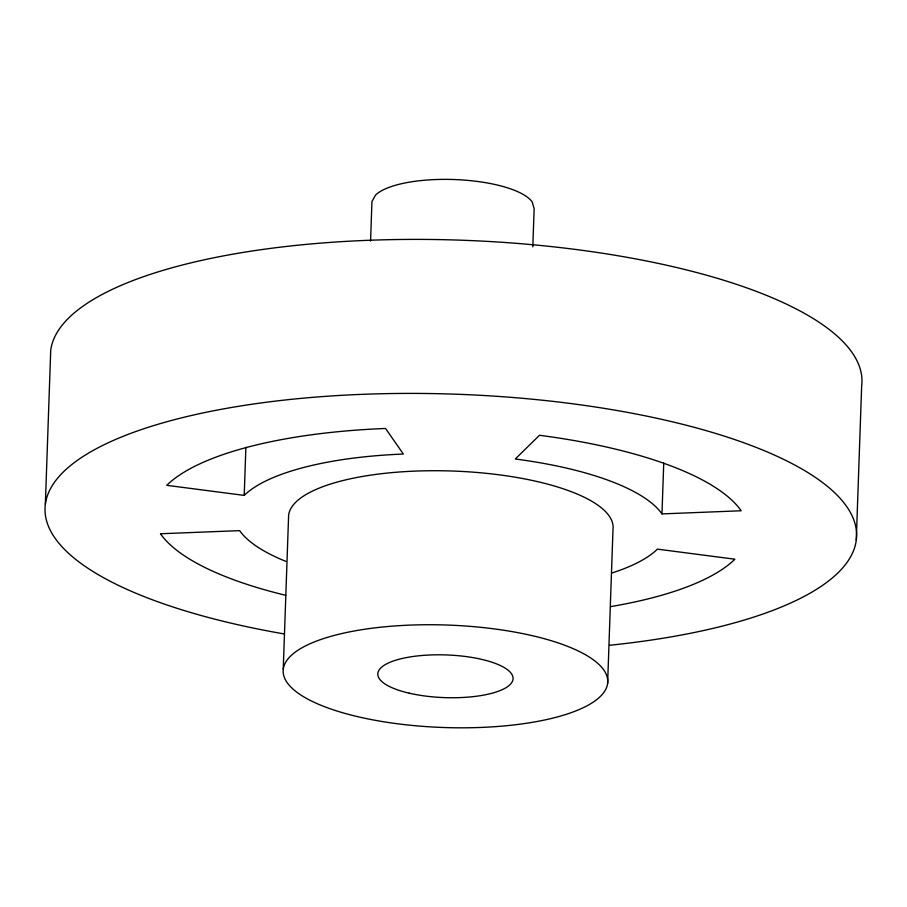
<?xml version="1.0" encoding="UTF-8"?>
<svg xmlns="http://www.w3.org/2000/svg" width="907" height="907" viewBox="0 0 907 907"><rect width="100%" height="100%" fill="white"/><g stroke="black" fill="none" stroke-linecap="round" stroke-linejoin="round"><path stroke-width="1.36" d="M45.35 504.303L50.724 350.295A406.019 128.159 2 0 1 472.694 240.65A406.019 128.159 2 0 1 861.65 386.212L856.276 540.232M244.21 495.392A216.546 68.354 2 0 1 403.343 454.044L385.543 428.467A297.745 93.988 2 0 0 166.741 485.324L244.21 495.392L245.888 447.355M283.245 669.094L288.63 515.074A162.41 51.268 2 0 1 457.411 471.221A162.41 51.268 2 0 1 612.996 529.45L607.622 683.459A162.41 51.268 2 0 1 358.616 716.881A162.41 51.268 2 0 1 370.056 628.483A162.41 51.268 2 0 1 607.622 683.459M370.578 241.047L371.949 201.547L375.577 195.073A81.199 25.634 2 0 1 456.346 179.62A81.199 25.634 2 0 1 532.228 202.012L534.144 208.735L532.806 246.817M661.963 513.906A216.546 68.354 2 0 0 515.289 459.01L539.461 435.281A297.745 93.988 2 0 1 741.155 510.766L661.963 513.906L663.743 463.035M283.914 633.902A406.019 128.159 2 0 1 133.284 432.435A406.019 128.159 2 0 1 773.773 454.781A406.019 128.159 2 0 1 609.595 645.262M610.91 606.568A297.745 93.988 2 0 0 734.885 559.211L657.405 549.132A216.546 68.354 2 0 1 611.681 573.065M285.773 595.321A297.745 93.988 2 0 1 160.471 533.758L239.652 530.629A216.546 68.354 2 0 0 285.932 561.388M409.261 693.197A67.674 21.36 2 0 0 513.011 679.264A67.674 21.36 2 0 0 414.023 656.362A67.674 21.36 2 0 0 409.261 693.197"/></g></svg>
